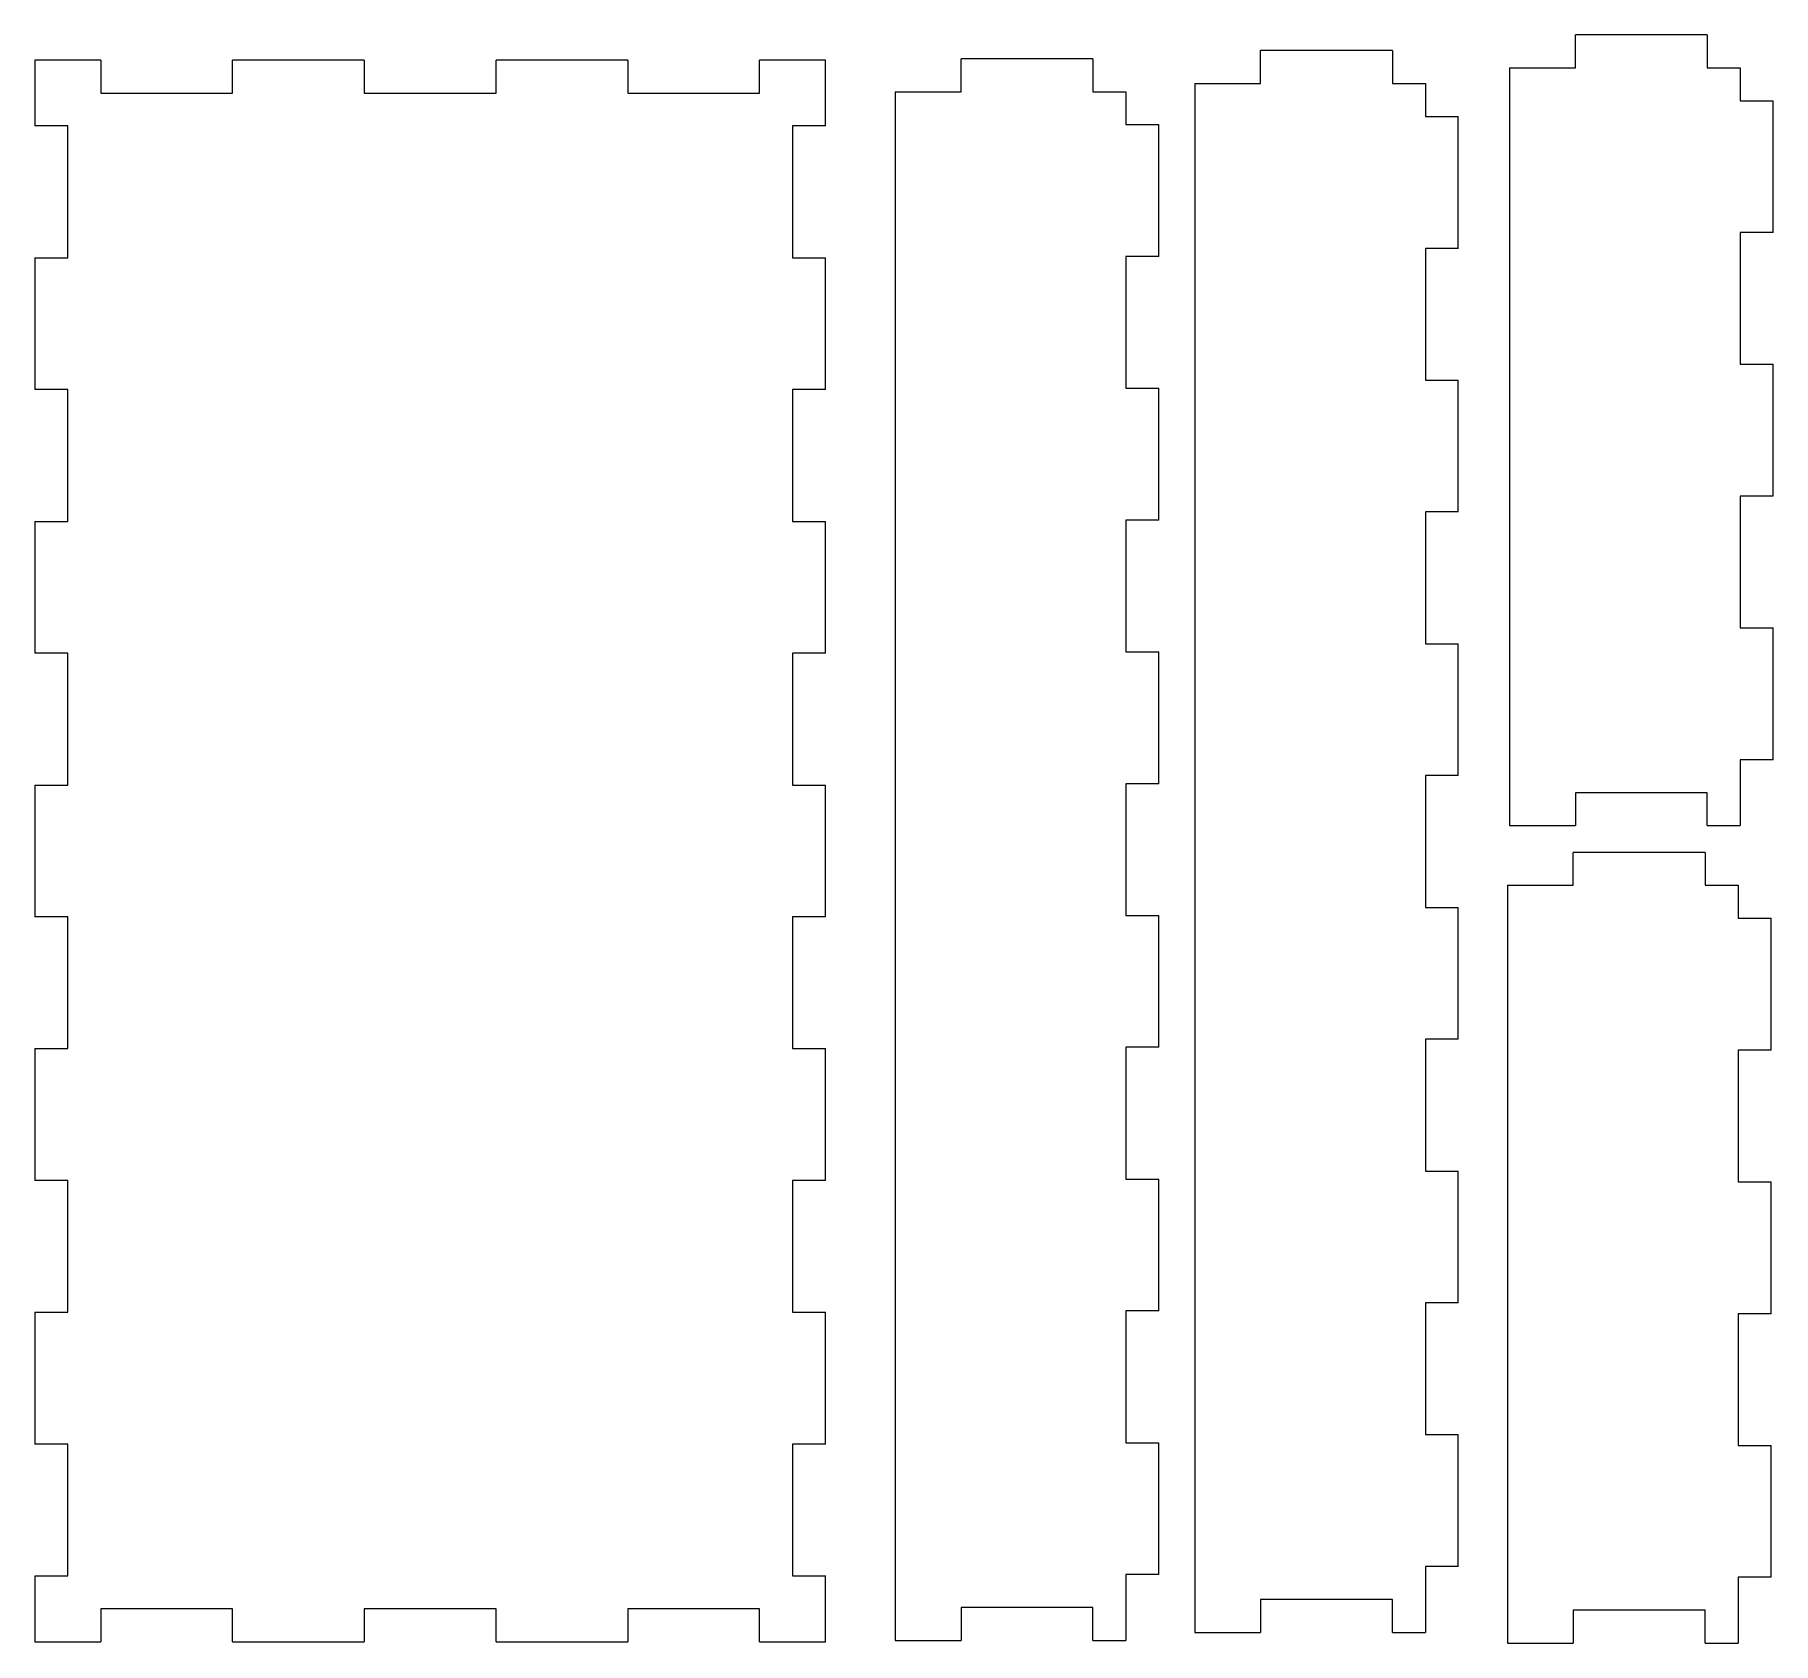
# Model space of a CAD drawing. Header units: inches. Extents: x 0.22 to 6.82, y 11.74 to 17.84.
import ezdxf

# ---------------------------------------------------------------- set-up
doc = ezdxf.new("R2010")
doc.units = ezdxf.units.IN
doc.header["$MEASUREMENT"] = 0

msp = doc.modelspace()

# ---------------------------------------------------------------- linework, layer by layer
at = {"color": 7, "linetype": 'Continuous', "lineweight": 15}
for p, q in [((6.0679, 17.7178), (6.0679, 17.8428)), ((6.5679, 17.8428), (6.0679, 17.8428)), ((6.5679, 17.8428), (6.5679, 17.7178)), ((0.4727, 17.7469), (0.2227, 17.7469)), ((0.2227, 17.7469), (0.2227, 17.4969)), ((0.4727, 17.7469), (0.4727, 17.6219)), ((0.9727, 17.6219), (0.9727, 17.7469)), ((1.4727, 17.7469), (0.9727, 17.7469)), ((1.4727, 17.7469), (1.4727, 17.6219)), ((1.9727, 17.6219), (1.9727, 17.7469)), ((2.4727, 17.7469), (1.9727, 17.7469)), ((2.4727, 17.7469), (2.4727, 17.6219)), ((2.9727, 17.6219), (2.9727, 17.7469)), ((3.2227, 17.7469), (2.9727, 17.7469)), ((3.2227, 17.4969), (3.2227, 17.7469)), ((3.7366, 17.627), (3.7366, 17.752)), ((4.2366, 17.752), (3.7366, 17.752)), ((4.2366, 17.752), (4.2366, 17.627)), ((4.8731, 17.6577), (4.8731, 17.7827)), ((5.3731, 17.7827), (4.8731, 17.7827)), ((5.3731, 17.7827), (5.3731, 17.6577)), ((5.8179, 17.7178), (6.0679, 17.7178)), ((5.8179, 17.7178), (5.8179, 14.8428)), ((6.5679, 17.7178), (6.6929, 17.7178)), ((6.6929, 17.7178), (6.6929, 17.5928)), ((0.4727, 17.6219), (0.9727, 17.6219)), ((1.4727, 17.6219), (1.9727, 17.6219)), ((2.4727, 17.6219), (2.9727, 17.6219)), ((3.4866, 17.627), (3.7366, 17.627)), ((3.4866, 17.627), (3.4866, 11.752)), ((4.2366, 17.627), (4.3616, 17.627)), ((4.3616, 17.627), (4.3616, 17.502)), ((4.6231, 17.6577), (4.8731, 17.6577)), ((4.6231, 17.6577), (4.6231, 11.7827)), ((5.3731, 17.6577), (5.4981, 17.6577)), ((5.4981, 17.6577), (5.4981, 17.5327)), ((6.6929, 17.5928), (6.8179, 17.5928)), ((6.8179, 17.0928), (6.8179, 17.5928)), ((0.3477, 17.4969), (0.2227, 17.4969)), ((0.3477, 16.9969), (0.3477, 17.4969)), ((3.2227, 17.4969), (3.0977, 17.4969)), ((3.0977, 17.4969), (3.0977, 16.9969)), ((4.3616, 17.502), (4.4866, 17.502)), ((4.4866, 17.002), (4.4866, 17.502)), ((5.4981, 17.5327), (5.6231, 17.5327)), ((5.6231, 17.0327), (5.6231, 17.5327)), ((6.8179, 17.0928), (6.6929, 17.0928)), ((6.6929, 17.0928), (6.6929, 16.5928)), ((5.6231, 17.0327), (5.4981, 17.0327)), ((5.4981, 17.0327), (5.4981, 16.5327)), ((0.2227, 16.9969), (0.3477, 16.9969)), ((0.2227, 16.9969), (0.2227, 16.4969)), ((3.0977, 16.9969), (3.2227, 16.9969)), ((3.2227, 16.4969), (3.2227, 16.9969)), ((4.4866, 17.002), (4.3616, 17.002)), ((4.3616, 17.002), (4.3616, 16.502)), ((6.6929, 16.5928), (6.8179, 16.5928)), ((6.8179, 16.0928), (6.8179, 16.5928)), ((0.3477, 16.4969), (0.2227, 16.4969)), ((0.3477, 15.9969), (0.3477, 16.4969)), ((3.2227, 16.4969), (3.0977, 16.4969)), ((3.0977, 16.4969), (3.0977, 15.9969)), ((4.3616, 16.502), (4.4866, 16.502)), ((4.4866, 16.002), (4.4866, 16.502)), ((5.4981, 16.5327), (5.6231, 16.5327)), ((5.6231, 16.0327), (5.6231, 16.5327)), ((6.8179, 16.0928), (6.6929, 16.0928)), ((6.6929, 16.0928), (6.6929, 15.5928)), ((5.6231, 16.0327), (5.4981, 16.0327)), ((5.4981, 16.0327), (5.4981, 15.5327)), ((0.2227, 15.9969), (0.3477, 15.9969)), ((0.2227, 15.9969), (0.2227, 15.4969)), ((3.0977, 15.9969), (3.2227, 15.9969)), ((3.2227, 15.4969), (3.2227, 15.9969)), ((4.4866, 16.002), (4.3616, 16.002)), ((4.3616, 16.002), (4.3616, 15.502)), ((6.6929, 15.5928), (6.8179, 15.5928)), ((6.8179, 15.0928), (6.8179, 15.5928)), ((4.3616, 15.502), (4.4866, 15.502)), ((4.4866, 15.002), (4.4866, 15.502)), ((5.4981, 15.5327), (5.6231, 15.5327)), ((5.6231, 15.0327), (5.6231, 15.5327)), ((0.3477, 15.4969), (0.2227, 15.4969)), ((0.3477, 14.9969), (0.3477, 15.4969)), ((3.2227, 15.4969), (3.0977, 15.4969)), ((3.0977, 15.4969), (3.0977, 14.9969)), ((6.8179, 15.0928), (6.6929, 15.0928)), ((6.6929, 15.0928), (6.6929, 14.8428)), ((0.2227, 14.9969), (0.3477, 14.9969)), ((0.2227, 14.9969), (0.2227, 14.4969)), ((3.0977, 14.9969), (3.2227, 14.9969)), ((3.2227, 14.4969), (3.2227, 14.9969)), ((4.4866, 15.002), (4.3616, 15.002)), ((4.3616, 15.002), (4.3616, 14.502)), ((5.6231, 15.0327), (5.4981, 15.0327)), ((5.4981, 15.0327), (5.4981, 14.5327)), ((6.5679, 14.9678), (6.0679, 14.9678)), ((6.0679, 14.9678), (6.0679, 14.8428)), ((6.5679, 14.8428), (6.5679, 14.9678)), ((5.8179, 14.8428), (6.0679, 14.8428)), ((6.5679, 14.8428), (6.6929, 14.8428)), ((6.0595, 14.6165), (6.0595, 14.7415)), ((6.5595, 14.7415), (6.0595, 14.7415)), ((6.5595, 14.7415), (6.5595, 14.6165)), ((5.8095, 14.6165), (6.0595, 14.6165)), ((5.8095, 14.6165), (5.8095, 11.7415)), ((6.5595, 14.6165), (6.6845, 14.6165)), ((6.6845, 14.6165), (6.6845, 14.4915)), ((5.4981, 14.5327), (5.6231, 14.5327)), ((5.6231, 14.0327), (5.6231, 14.5327)), ((0.3477, 14.4969), (0.2227, 14.4969)), ((0.3477, 13.9969), (0.3477, 14.4969)), ((3.2227, 14.4969), (3.0977, 14.4969)), ((3.0977, 14.4969), (3.0977, 13.9969)), ((4.3616, 14.502), (4.4866, 14.502)), ((4.4866, 14.002), (4.4866, 14.502)), ((6.6845, 14.4915), (6.8095, 14.4915)), ((6.8095, 13.9915), (6.8095, 14.4915)), ((0.2227, 13.9969), (0.3477, 13.9969)), ((0.2227, 13.9969), (0.2227, 13.4969)), ((3.0977, 13.9969), (3.2227, 13.9969)), ((3.2227, 13.4969), (3.2227, 13.9969)), ((4.4866, 14.002), (4.3616, 14.002)), ((4.3616, 14.002), (4.3616, 13.502)), ((5.6231, 14.0327), (5.4981, 14.0327)), ((5.4981, 14.0327), (5.4981, 13.5327)), ((6.8095, 13.9915), (6.6845, 13.9915)), ((6.6845, 13.9915), (6.6845, 13.4915)), ((5.4981, 13.5327), (5.6231, 13.5327)), ((5.6231, 13.0327), (5.6231, 13.5327)), ((0.3477, 13.4969), (0.2227, 13.4969)), ((0.3477, 12.9969), (0.3477, 13.4969)), ((3.2227, 13.4969), (3.0977, 13.4969)), ((3.0977, 13.4969), (3.0977, 12.9969)), ((4.3616, 13.502), (4.4866, 13.502)), ((4.4866, 13.002), (4.4866, 13.502)), ((6.6845, 13.4915), (6.8095, 13.4915)), ((6.8095, 12.9915), (6.8095, 13.4915)), ((0.2227, 12.9969), (0.3477, 12.9969)), ((0.2227, 12.9969), (0.2227, 12.4969)), ((3.0977, 12.9969), (3.2227, 12.9969)), ((3.2227, 12.4969), (3.2227, 12.9969)), ((4.4866, 13.002), (4.3616, 13.002)), ((4.3616, 13.002), (4.3616, 12.502)), ((5.6231, 13.0327), (5.4981, 13.0327)), ((5.4981, 13.0327), (5.4981, 12.5327)), ((6.8095, 12.9915), (6.6845, 12.9915)), ((6.6845, 12.9915), (6.6845, 12.4915)), ((5.4981, 12.5327), (5.6231, 12.5327)), ((5.6231, 12.0327), (5.6231, 12.5327)), ((0.3477, 12.4969), (0.2227, 12.4969)), ((0.3477, 11.9969), (0.3477, 12.4969)), ((3.2227, 12.4969), (3.0977, 12.4969)), ((3.0977, 12.4969), (3.0977, 11.9969)), ((4.3616, 12.502), (4.4866, 12.502)), ((4.4866, 12.002), (4.4866, 12.502)), ((6.6845, 12.4915), (6.8095, 12.4915)), ((6.8095, 11.9915), (6.8095, 12.4915)), ((5.6231, 12.0327), (5.4981, 12.0327)), ((5.4981, 12.0327), (5.4981, 11.7827)), ((0.2227, 11.9969), (0.3477, 11.9969)), ((0.2227, 11.9969), (0.2227, 11.7469)), ((3.0977, 11.9969), (3.2227, 11.9969)), ((3.2227, 11.7469), (3.2227, 11.9969)), ((4.4866, 12.002), (4.3616, 12.002)), ((4.3616, 12.002), (4.3616, 11.752)), ((6.8095, 11.9915), (6.6845, 11.9915)), ((6.6845, 11.9915), (6.6845, 11.7415)), ((0.4727, 11.8719), (0.4727, 11.7469)), ((0.9727, 11.8719), (0.4727, 11.8719)), ((0.9727, 11.7469), (0.9727, 11.8719)), ((1.9727, 11.8719), (1.4727, 11.8719)), ((1.4727, 11.8719), (1.4727, 11.7469)), ((1.9727, 11.7469), (1.9727, 11.8719)), ((2.9727, 11.8719), (2.4727, 11.8719)), ((2.4727, 11.8719), (2.4727, 11.7469)), ((2.9727, 11.7469), (2.9727, 11.8719)), ((4.2366, 11.877), (3.7366, 11.877)), ((3.7366, 11.877), (3.7366, 11.752)), ((4.2366, 11.752), (4.2366, 11.877)), ((5.3731, 11.9077), (4.8731, 11.9077)), ((4.8731, 11.9077), (4.8731, 11.7827)), ((5.3731, 11.7827), (5.3731, 11.9077)), ((6.5595, 11.8665), (6.0595, 11.8665)), ((6.0595, 11.8665), (6.0595, 11.7415)), ((6.5595, 11.7415), (6.5595, 11.8665)), ((0.2227, 11.7469), (0.4727, 11.7469)), ((0.9727, 11.7469), (1.4727, 11.7469)), ((1.9727, 11.7469), (2.4727, 11.7469)), ((2.9727, 11.7469), (3.2227, 11.7469)), ((3.4866, 11.752), (3.7366, 11.752)), ((4.2366, 11.752), (4.3616, 11.752)), ((4.6231, 11.7827), (4.8731, 11.7827)), ((5.3731, 11.7827), (5.4981, 11.7827)), ((5.8095, 11.7415), (6.0595, 11.7415)), ((6.5595, 11.7415), (6.6845, 11.7415))]:
    msp.add_line(p, q, dxfattribs=at)

doc.saveas('drawing.dxf')
